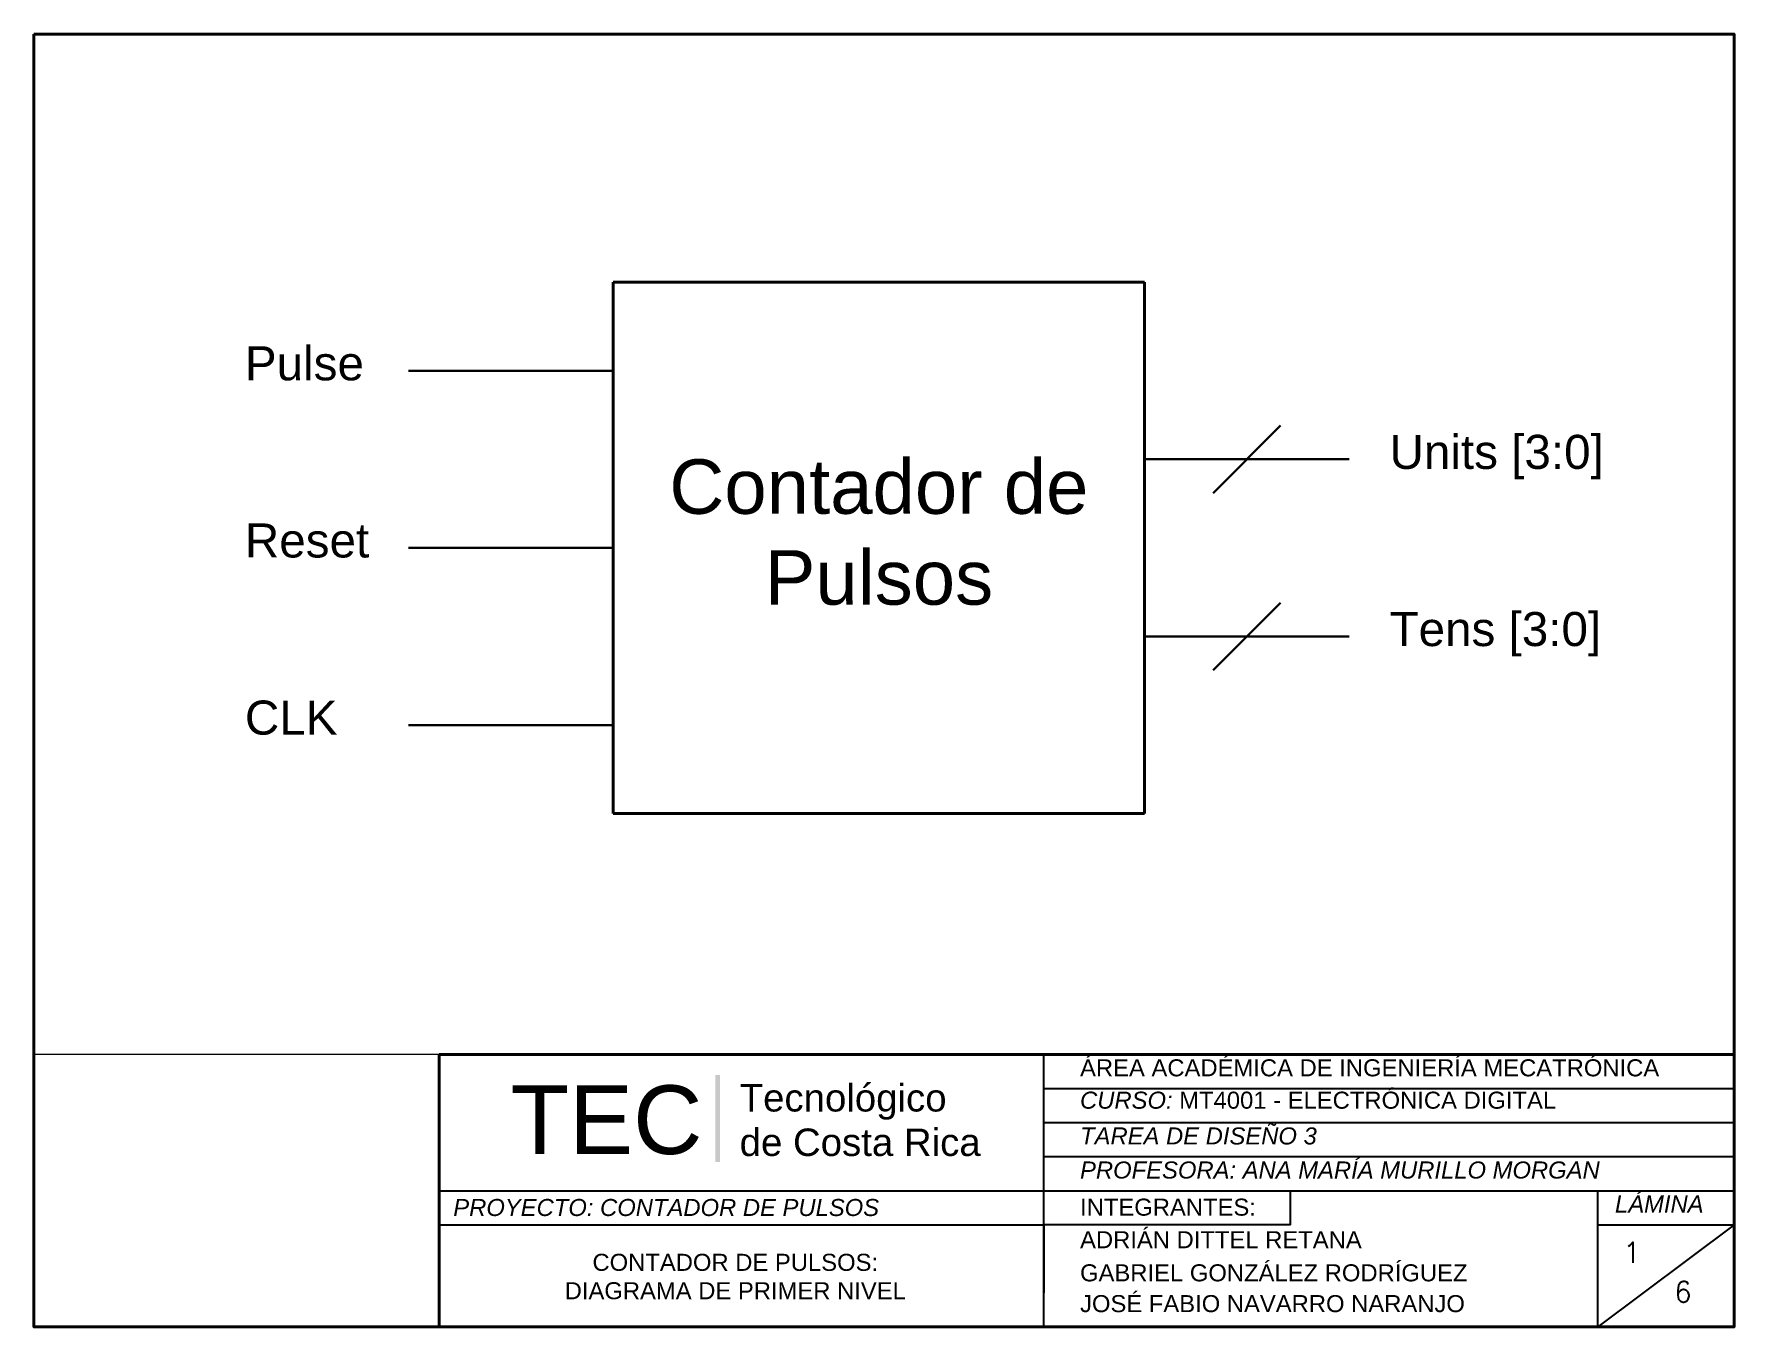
# Paper-space layout '1NIVEL' of a CAD drawing. Header units: millimetres. Extents: x 7 to 257, y 6 to 195.
# The model-space entities are those that its viewports show. They can reach past a viewport. Long polylines and large blocks are cut down to what shows.
import ezdxf

# ---------------------------------------------------------------- set-up
doc = ezdxf.new("R2010")
doc.units = ezdxf.units.MM
for name, color, linetype, lineweight in [('Cables', 7, 'Continuous', 30), ('Contorno', 7, 'Continuous', 40), ('Modulos', 7, 'Continuous', 40), ('MView', 7, 'Continuous', 5)]:
    doc.layers.add(name, color=color, linetype=linetype, lineweight=lineweight)
doc.layers.add('Texto', color=7, linetype='Continuous')
doc.styles.add('PDF Arial', font='arial.ttf')
doc.styles.add('Rotulado', font='arial.ttf', dxfattribs={"height": 10})
doc.styles.add('s1', font='romans.shx')

msp = doc.modelspace()

# ---------------------------------------------------------------- linework, layer by layer
at = {"layer": 'Cables', "color": 7}
for p, q in [((88.92, 469.4), (88.92, 443.4)), ((166.92, 469.4), (166.92, 449.9)), ((88.92, 456.4), (58.92, 456.4)), ((166.92, 449.9), (166.92, 430.4)), ((176.97, 438.45), (186.87, 448.35)), ((88.92, 443.4), (88.92, 417.4)), ((196.92, 443.4), (166.92, 443.4)), ((88.92, 430.4), (58.92, 430.4)), ((166.92, 430.4), (166.92, 410.9)), ((176.97, 412.45), (186.87, 422.35)), ((88.92, 417.4), (88.92, 391.4)), ((196.92, 417.4), (166.92, 417.4)), ((166.92, 410.9), (166.92, 391.4)), ((88.92, 404.4), (58.92, 404.4))]:
    msp.add_line(p, q, dxfattribs=at)
at = {"layer": 'Modulos', "color": 7}
for p, q in [((88.92, 469.4), (88.92, 391.4)), ((88.92, 469.4), (166.92, 469.4)), ((166.92, 391.4), (166.92, 469.4)), ((88.92, 391.4), (166.92, 391.4))]:
    msp.add_line(p, q, dxfattribs=at)

# ---------------------------------------------------------------- texts
at = {"layer": 'Texto', "color": 7, "attachment_point": 1, "style": 'Rotulado'}
for s, width, heights, insert, char_height in [('Pulse', 23.14, [9.56], (34.89, 459.99), 5), ('Units [3:0]', 33.577, [9.84], (202.85, 446.99), 5), ('\\pxqc;Contador de Pulsos', 78, [53.22], (88.92, 443.4), 8), ('Reset', 23.14, [9.56], (34.89, 433.99), 5), ('Tens [3:0]', 33.8517, [10.38], (202.85, 420.99), 5), ('CLK', 20.9582, [9.79], (34.89, 407.99), 5)]:
    msp.add_mtext_dynamic_manual_height_columns(s, width=width, gutter_width=50, heights=heights, dxfattribs=dict(at, insert=insert, char_height=char_height))

psp = doc.layouts.new('1NIVEL')

# ---------------------------------------------------------------- linework, layer by layer
for p, q in [((155.44, 5.7), (155.44, 45.7)), ((155.44, 40.7), (256.72, 40.7)), ((155.44, 35.7), (256.72, 35.7)), ((155.44, 30.7), (256.72, 30.7)), ((66.72, 25.7), (155.44, 25.7)), ((155.44, 25.7), (256.72, 25.7)), ((236.72, 25.7), (256.72, 25.7)), ((236.72, 5.7), (236.72, 25.7)), ((66.72, 20.7), (155.44, 20.7)), ((155.44, 20.7), (155.44, 15.7)), ((191.64, 20.7), (155.44, 20.7)), ((236.72, 20.7), (256.72, 20.7)), ((256.72, 20.7), (236.72, 5.7)), ((155.44, 15.7), (155.44, 10.7))]:
    psp.add_line(p, q)
at = {"color": 7}
psp.add_line((191.64, 20.7), (191.64, 25.7), dxfattribs=at)
at = {"color": 251, "true_color": 0x4b4b4b, "transparency": 33554559}
for points in [[(107.95, 42.67), (107.22, 42.67), (107.95, 29.92)], [(107.22, 42.67), (107.95, 29.92), (107.22, 29.92)]]:
    psp.add_solid(points, dxfattribs=at)
at = {"layer": 'Contorno'}
for q in [(66.72, 5.7), (256.72, 45.7)]:
    psp.add_line((66.72, 45.7), q, dxfattribs=at)
psp.add_lwpolyline([(7.26, 195.47), (256.72, 195.47), (256.72, 5.7), (7.26, 5.7)], close=True, dxfattribs=at)

# ---------------------------------------------------------------- texts
at = {"color": 250, "true_color": 0x1c1c1c, "attachment_point": 7, "style": 'PDF Arial'}
for s, insert, char_height in [('TEC', (77.19, 30.94), 10.079), ('Tecnológico', (110.81, 36.11), 4.0315), ('de Costa Rica', (110.81, 30.74), 4.0315)]:
    psp.add_mtext(s, dxfattribs=dict(at, insert=insert, char_height=char_height))
at = {"layer": 'Texto', "attachment_point": 1, "style": 's1'}
for s, insert, char_height, width in [('{\\fArial|b0|i0|c0|p34;ÁREA ACADÉMICA DE INGENIERÍA MECATRÓNICA}', (160.76, 44.99), 2.5, 84.8209), ('{\\fArial|b0|i1|c0|p34;CURSO: \\fArial|b0|i0|c0|p34;MT4001 - ELECTRÓNICA DIGITAL}', (160.76, 40.24), 2.5, 78.8124), ('{\\fArial|b0|i1|c0|p34;TAREA DE DISEÑO 3}', (160.76, 34.99), 2.5, 78.8124), ('{\\fArial|b0|i1|c0|p34;PROFESORA: ANA MARÍA MURILLO MORGAN}', (160.76, 29.99), 2.5, 78.8124), ('{\\fArial|b0|i1|c0|p34;LÁMINA}', (239.25, 25), 2.5, 19.0829), ('{\\fArial|b0|i1|c0|p34;PROYECTO: CONTADOR DE PULSOS}', (68.79, 24.49), 2.5, 91.3061), ('{\\fArial|b0|i0|c0|p34;INTEGRANTES:}', (160.76, 24.54), 2.5, 28.1694), ('{\\fArial|b0|i0|c0|p34;ADRIÁN DITTEL RETANA}', (160.76, 19.76), 2.5, 59.8937), ('1', (240.45, 18.14), 3, 7.4367), ('\\pxqc;{\\fArial|b0|i0|c0|p34;CONTADOR DE PULSOS: \\PDIAGRAMA DE PRIMER NIVEL}', (78.17, 16.44), 2.5, 63.9917), ('{\\fArial|b0|i0|c0|p34;GABRIEL GONZÁLEZ RODRÍGUEZ}', (160.76, 14.9), 2.5, 59.8937), ('{\\fArial|b0|i0|c0|p34;JOSÉ FABIO NAVARRO NARANJO}', (160.76, 10.38), 2.5, 59.8937), ('6', (247.95, 12.36), 3, 9.5415)]:
    psp.add_mtext(s, dxfattribs=dict(at, insert=insert, char_height=char_height, width=width))

# ---------------------------------------------------------------- viewports
at = {"layer": 'MView'}
psp.add_viewport(center=(131.99, 120.62), size=(249.45, 149.7104), view_center_point=(128.67, 430.97), view_height=149.7104, dxfattribs=at)

doc.saveas('drawing.dxf')
